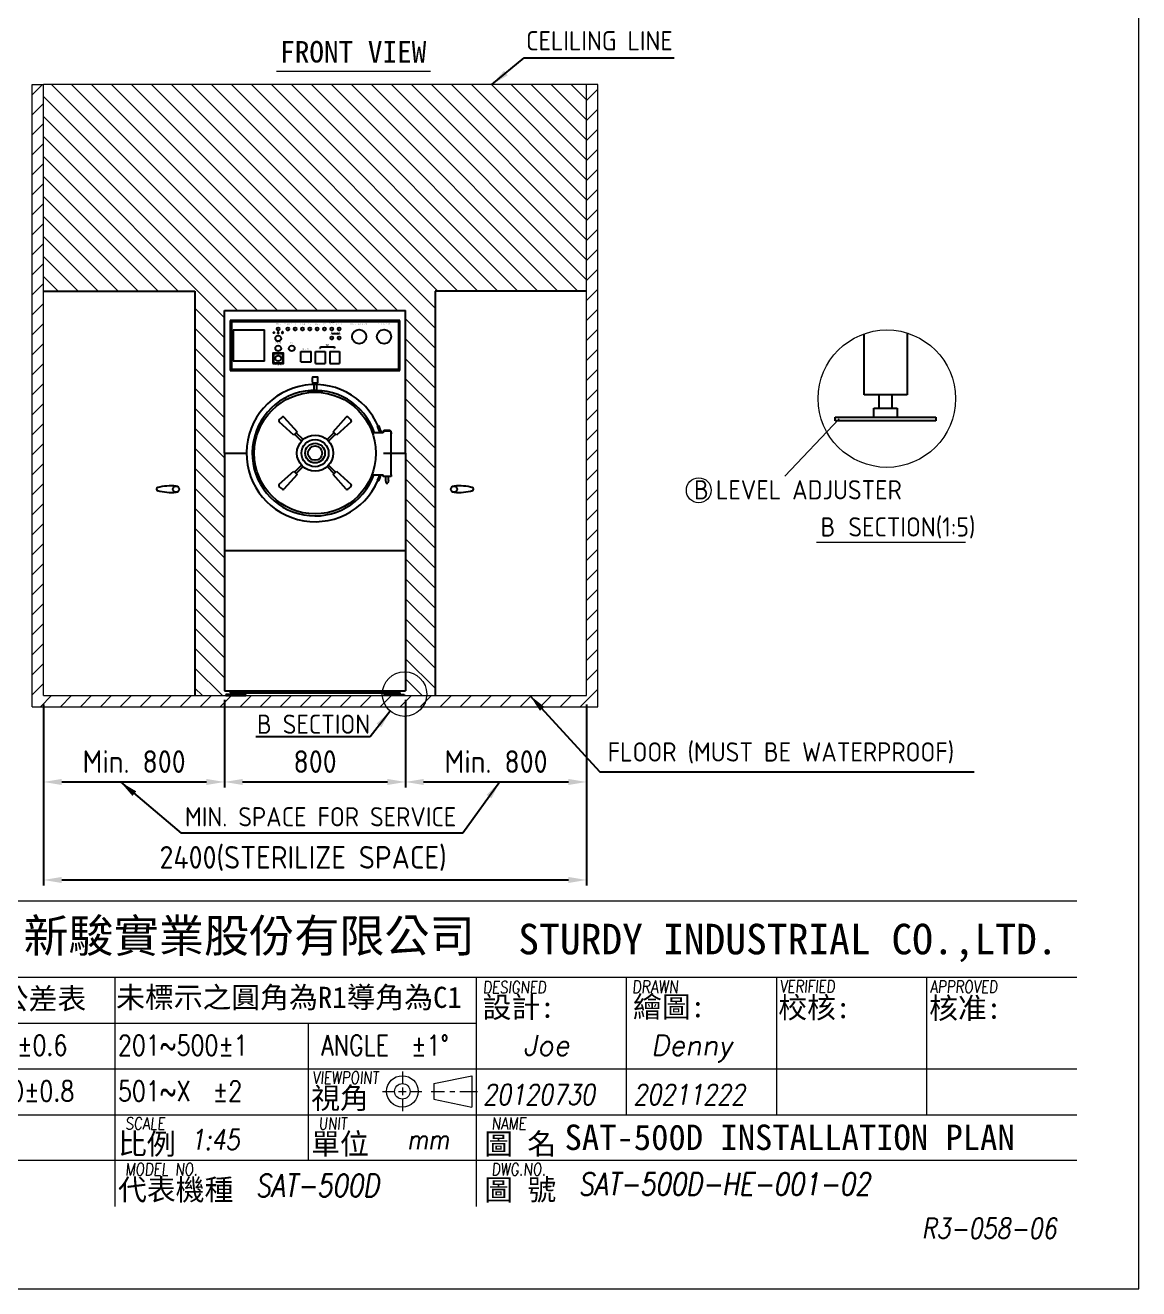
# Model space of a CAD drawing. Header units: millimetres. Extents: x -407643 to 27959, y -48 to 28520.
# Drawn here: x 23037 to 27959, y -48 to 5536 of the extents above; entities that cross this region are included whole.
import ezdxf
from ezdxf.enums import TextEntityAlignment as Align

# ---------------------------------------------------------------- set-up
doc = ezdxf.new("R2010")
doc.units = ezdxf.units.MM
doc.header["$MEASUREMENT"] = 0
doc.linetypes.add('HIDDEN', pattern=[9.525, 6.35, -3.175])
doc.layers.get('0').update_dxf_attribs({"lineweight": 25})
for name, color, linetype, lineweight in [('D', 3, 'Continuous', 13), ('F', 7, 'Continuous', 15), ('H', 2, 'HIDDEN', 15), ('S', 4, 'Continuous', 15), ('T', 4, 'Continuous', 15)]:
    doc.layers.add(name, color=color, linetype=linetype, lineweight=lineweight)
doc.styles.add('2', font='ARIAL.TTF')
doc.styles.get("Standard").update_dxf_attribs({"font": 'KAIU.TTF'})
doc.styles.add('STU25', font='isocp2.shx')
doc.styles.add('Text', font='romans.shx', dxfattribs={"width": 0.8, "oblique": 10})
doc.dimstyles.new('STU25', dxfattribs={"dimscale": 40, "dimtxt": 2.5, "dimasz": 2, "dimexe": 0.6, "dimexo": 1, "dimgap": 1, "dimtad": 1, "dimdsep": 46, "dimtxsty": 'STU25', "dimcen": 2, "dimazin": 2, "dimtfac": 1, "dimtmove": 0, "dimatfit": 3, "dimfxl": 0, "dimtolj": 1, "dimtzin": 0, "dimarcsym": 0})
doc.dimstyles.new('STU25$7', dxfattribs={"dimscale": 40, "dimtxt": 2.5, "dimasz": 2, "dimexe": 1.25, "dimexo": 0.625, "dimgap": 1, "dimtad": 0, "dimdec": 4, "dimdsep": 46, "dimtxsty": 'STU25', "dimcen": 2.5, "dimazin": 2, "dimtfac": 1, "dimtdec": 4, "dimtmove": 0, "dimatfit": 3, "dimfxl": 0, "dimtolj": 1, "dimtzin": 0, "dimarcsym": 0})

# ---------------------------------------------------------------- blocks, each defined once
blk = doc.blocks.new('*D5')
at = {"layer": 'D', "color": 0, "lineweight": -2}
for p, q in [((24718.1, 2555), (24718.1, 2167.8)), ((25518.1, 2534), (25518.1, 2167.8)), ((24798.1, 2191.8), (25438.1, 2191.8))]:
    blk.add_line(p, q, dxfattribs=at)
at = {"layer": 'D', "color": 0}
for points in [[(24798.1, 2205.1), (24798.1, 2178.4), (24718.1, 2191.8)], [(25438.1, 2178.4), (25438.1, 2205.1), (25518.1, 2191.8)]]:
    blk.add_solid(points, dxfattribs=at)
at = {"layer": 'Defpoints', "color": 0}
for p in [(24718.1, 2595), (25518.1, 2574), (25518.1, 2191.8)]:
    blk.add_point(p, dxfattribs=at)
at = {"layer": 'D', "color": 0, "insert": (25118.1, 2281.8), "char_height": 100, "attachment_point": 5, "style": 'STU25'}
blk.add_mtext('\\A1;Min. 800', dxfattribs=at)
blk = doc.blocks.new('*D4')
at = {"layer": 'D', "color": 0, "lineweight": -2}
for p, q in [((23118.1, 2534), (23118.1, 2167.8)), ((23918.1, 2555), (23918.1, 2167.8)), ((23198.1, 2191.8), (23838.1, 2191.8))]:
    blk.add_line(p, q, dxfattribs=at)
at = {"layer": 'D', "color": 0}
for points in [[(23198.1, 2205.1), (23198.1, 2178.4), (23118.1, 2191.8)], [(23838.1, 2178.4), (23838.1, 2205.1), (23918.1, 2191.8)]]:
    blk.add_solid(points, dxfattribs=at)
at = {"layer": 'Defpoints', "color": 0}
for p in [(23118.1, 2574), (23918.1, 2595), (23918.1, 2191.8)]:
    blk.add_point(p, dxfattribs=at)
at = {"layer": 'D', "color": 0, "insert": (23518.1, 2281.8), "char_height": 100, "attachment_point": 5, "style": 'STU25'}
blk.add_mtext('\\A1;Min. 800', dxfattribs=at)
blk = doc.blocks.new('*D14')
at = {"layer": 'D', "color": 0, "lineweight": -2}
for p, q in [((23918.1, 2555), (23918.1, 2167.8)), ((24718.1, 2555), (24718.1, 2167.8)), ((23998.1, 2191.8), (24638.1, 2191.8))]:
    blk.add_line(p, q, dxfattribs=at)
at = {"layer": 'D', "color": 0}
for points in [[(23998.1, 2205.1), (23998.1, 2178.4), (23918.1, 2191.8)], [(24638.1, 2178.4), (24638.1, 2205.1), (24718.1, 2191.8)]]:
    blk.add_solid(points, dxfattribs=at)
at = {"layer": 'Defpoints', "color": 0}
for p in [(23918.1, 2595), (24718.1, 2595), (24718.1, 2191.8)]:
    blk.add_point(p, dxfattribs=at)
at = {"layer": 'D', "color": 0, "insert": (24318.1, 2281.8), "char_height": 100, "attachment_point": 5, "style": 'STU25'}
blk.add_mtext('\\A1;800', dxfattribs=at)
blk = doc.blocks.new('*D18')
at = {"layer": 'D', "color": 0, "lineweight": -2}
for p, q in [((23118.1, 2534), (23118.1, 1734.7)), ((25518.1, 2534), (25518.1, 1734.7)), ((23198.1, 1758.7), (25438.1, 1758.7))]:
    blk.add_line(p, q, dxfattribs=at)
at = {"layer": 'D', "color": 0}
for points in [[(23198.1, 1772), (23198.1, 1745.3), (23118.1, 1758.7)], [(25438.1, 1745.3), (25438.1, 1772), (25518.1, 1758.7)]]:
    blk.add_solid(points, dxfattribs=at)
at = {"layer": 'Defpoints', "color": 0}
for p in [(23118.1, 2574), (25518.1, 2574), (25518.1, 1758.7)]:
    blk.add_point(p, dxfattribs=at)
at = {"layer": 'D', "color": 0, "insert": (23630.5, 1908.7), "char_height": 100, "attachment_point": 1, "style": 'STU25'}
blk.add_mtext('\\A1;2400(STERILIZE SPACE)', dxfattribs=at)
blk = doc.blocks.new('新駿LOGO')
at = {"attachment_point": 1, "style": 'STU25'}
for s, insert, char_height in [('{\\f標楷體|b0|i0|c136|p65;新駿實業股份有限公司}', (-504.12, -439.33), 3.25), ('{\\f標楷體|b0|i0|c136|p65;STURDY\\H0.9667x; \\H1.034x;INDUSTRIAL CO.,LTD.}', (-455.51, -439.78), 3)]:
    blk.add_mtext(s, dxfattribs=dict(at, insert=insert, char_height=char_height))
blk = doc.blocks.new('H421')
at = {"layer": 'F', "color": 7}
for p, q in [((155.91, 38.09), (286.91, 38.09)), ((211.36, 38.09), (286.91, 38.09)), ((155.91, 30.59), (286.91, 30.59)), ((192.41, 30.59), (192.41, 17.09)), ((242.66, 30.59), (242.66, 17.09)), ((257.41, 30.59), (257.41, 17.09)), ((272.16, 30.59), (272.16, 17.09)), ((155.91, 26.09), (227.91, 26.09)), ((211.41, 26.09), (211.41, 17.09)), ((155.91, 21.59), (286.91, 21.59)), ((214.91, 21.59), (286.91, 21.59)), ((227.91, 21.59), (286.91, 21.59)), ((155.91, 17.09), (286.91, 17.09)), ((211.41, 17.09), (211.41, 12.59)), ((227.91, 17.09), (227.91, 8.09)), ((286.91, 12.59), (155.91, 12.59))]:
    blk.add_line(p, q, dxfattribs=at)
at = {"layer": 'F'}
for p, q in [((227.91, 30.59), (227.91, 17.09)), ((192.41, 17.09), (192.41, 8.09))]:
    blk.add_line(p, q, dxfattribs=at)
at = {"layer": 'F', "color": 0}
for p, q in [((220.66, 21.32), (220.66, 20.14)), ((223.77, 20.14), (227.5, 20.92)), ((223.77, 20.14), (223.77, 18.62)), ((227.5, 20.92), (227.5, 17.84)), ((218.72, 19.38), (219.89, 19.38)), ((220.27, 19.38), (221.04, 19.38)), ((220.66, 19.77), (220.66, 19)), ((220.66, 18.62), (220.66, 17.45)), ((221.42, 19.38), (222.57, 19.38)), ((223.49, 19.38), (224.81, 19.38)), ((223.77, 18.62), (227.5, 17.84)), ((225.34, 19.38), (225.81, 19.38)), ((226.31, 19.38), (228.03, 19.38))]:
    blk.add_line(p, q, dxfattribs=at)
for radius in [1.54, 0.762]:
    blk.add_circle((220.66, 19.38), radius, dxfattribs=at)
blk.add_blockref('新駿LOGO', (687.56, 475.62))
at = {"layer": 'F', "lineweight": -3}
for s, height, p in [('未標註者一般公差表', 2.076, (164.12, 27.45)), ('未標示之圓角為R1導角為C1', 2.0757, (192.54, 27.58)), ('設計:', 2.076, (228.54, 26.61)), ('繪圖:', 2.076, (243.32, 26.66)), ('校核:', 2.076, (257.59, 26.57)), ('核准:', 2.076, (272.41, 26.52)), ('視角', 2.076, (211.71, 17.69)), ('比例', 2.076, (192.73, 13.19)), ('單位', 2.076, (211.71, 13.19)), ('圖 名', 2.076, (228.7, 13.19)), ('代表機種', 2.076, (192.73, 8.69)), ('圖 號', 2.076, (228.7, 8.69))]:
    blk.add_text(s, height=height, dxfattribs=at).set_placement(p)
at = {"layer": 'F', "color": 1, "lineweight": 15, "style": 'Text', "oblique": 5, "width": 0.8}
for s, height, p in [('DESIGNED', 1.2, (228.57, 29.01)), ('DRAWN', 1.245, (243.23, 29.03)), ('VERIFIED', 1.2, (257.72, 29.09)), ('APPROVED', 1.2, (272.5, 29.06)), ('VIEWPOINT', 1.2, (211.83, 20.13)), ('SCALE', 1.2, (193.44, 15.63)), ('UNIT', 1.2, (212.42, 15.63)), ('NAME', 1.2, (229.41, 15.63)), ('MODEL NO.', 1.2, (193.44, 11.13)), ('DWG.NO.', 1.2, (229.41, 11.13))]:
    blk.add_text(s, height=height, dxfattribs=at).set_placement(p)
at = {"layer": 'F', "lineweight": 20, "style": 'Text', "width": 0.8}
for s, p in [('51~100±0.6', (174.32, 22.91)), ('201~500±1', (192.72, 22.91)), ('ANGLE  ±1%%D', (212.68, 22.91)), ('101~200±0.8', (173.63, 18.41)), ('501~X  ±2', (192.72, 18.41))]:
    blk.add_text(s, height=2, dxfattribs=at).set_placement(p)

msp = doc.modelspace()

# ---------------------------------------------------------------- hatches: boundary and pattern name
h = msp.add_hatch(color=256)
h.paths.add_polyline_path([(23948.098, 4225.488), (23948.098, 4015.488), (24688.098, 4015.488), (24688.098, 4225.488)], flags=16)
h.paths.add_polyline_path([(23943.098, 4230.488), (23943.098, 4010.488), (24693.098, 4010.488), (24693.098, 4230.488)])
h = msp.add_hatch(color=256)
h.paths.add_polyline_path([(24132.098, 4040.988), (24132.098, 4086.988), (24178.098, 4086.988), (24178.098, 4040.988)])
h.paths.add_polyline_path([(24135.098, 4043.988), (24135.098, 4083.988), (24175.098, 4083.988), (24175.098, 4043.988)], flags=16)
at = {"linetype": 'Continuous'}
for points in [[(23949.809, 2576.988), (23952.706, 2579.884), (23952.706, 2576.988)], [(23973.49, 2576.988), (23976.387, 2576.988), (23973.49, 2579.884)], [(24662.706, 2576.988), (24659.809, 2576.988), (24662.706, 2579.884)], [(24686.387, 2576.988), (24683.49, 2579.884), (24683.49, 2576.988)]]:
    msp.add_hatch(color=256, dxfattribs=at).paths.add_polyline_path(points)
at = {"layer": 'D'}
h = msp.add_hatch(dxfattribs=at)
h.set_pattern_fill('ANSI31', color=256, scale=500, angle=90, style=0)
h.set_pattern_definition([(135, (14774.27, -47.72), (-44.19417, -44.19417), [])])
h.paths.add_polyline_path([(24718.098, 4274.988), (24718.098, 3644.988), (24718.098, 3214.988), (24718.098, 2594.988), (24693.098, 2594.988), (24693.098, 2584.988), (24683.49, 2584.988), (24683.49, 2576.988), (24717.598, 2576.988), (24717.598, 2573.988), (24848.883, 2573.988), (24848.883, 4360.923), (25518.098, 4360.923), (25518.098, 5273.988), (23118.098, 5273.988), (23118.098, 4360.923), (23787.314, 4360.923), (23787.314, 2573.988), (23918.598, 2573.988), (23918.598, 2576.988), (23952.706, 2576.988), (23952.706, 2584.988), (23943.098, 2584.988), (23943.098, 2594.988), (23918.098, 2594.988), (23918.098, 3214.988), (23918.098, 3644.988), (23918.098, 4274.988)])
at = {"layer": 'H', "ltscale": 5}
h = msp.add_hatch(dxfattribs=at)
h.set_pattern_fill('ANSI31', color=256, scale=500, style=0)
h.set_pattern_definition([(45, (241317.67, 23189.92), (-44.194174, 44.194174), [])])
h.paths.add_polyline_path([(25568.098, 2523.988), (25568.098, 5273.988), (25518.098, 5273.988), (25518.098, 2573.988), (23118.098, 2573.988), (23118.098, 5273.988), (23068.098, 5273.988), (23068.098, 2523.988)])
h.paths.add_polyline_path([(25568.098, 5273.988), (25518.098, 5273.988)], flags=16)
h.paths.add_polyline_path([(23068.098, 5273.988), (23118.098, 5273.988)], flags=16)

# ---------------------------------------------------------------- linework, layer by layer
for p, q in [((23118.098, 4360.923), (23787.314, 4360.923)), ((23787.314, 4360.923), (23787.314, 2573.988)), ((24848.883, 4360.923), (24848.883, 2573.988)), ((25518.098, 4360.923), (24848.883, 4360.923)), ((23918.098, 3644.988), (23918.098, 4274.988)), ((23918.098, 4274.988), (24718.098, 4274.988)), ((24718.098, 3644.988), (24718.098, 4274.988)), ((23943.098, 4230.488), (23943.098, 4010.488)), ((24693.098, 4230.488), (23943.098, 4230.488)), ((23948.098, 4225.488), (23948.098, 4015.488)), ((24688.098, 4225.488), (23948.098, 4225.488)), ((23956.598, 4189.488), (23956.598, 4051.488)), ((23956.598, 4189.488), (24094.598, 4189.488)), ((24094.598, 4051.488), (24094.598, 4189.488)), ((24688.098, 4015.488), (24688.098, 4225.488)), ((24693.098, 4010.488), (24693.098, 4230.488)), ((24133.51, 4178.17), (24133.51, 4175.17)), ((24135.11, 4177.488), (24133.51, 4178.17)), ((24133.51, 4178.17), (24134.176, 4178.17)), ((24135.11, 4175.988), (24133.51, 4176.67)), ((24135.11, 4174.488), (24133.51, 4175.17)), ((24134.31, 4177.829), (24134.31, 4174.829)), ((24135.11, 4177.488), (24135.11, 4174.488)), ((24136.114, 4177.488), (24135.11, 4177.488)), ((24139.11, 4175.988), (24135.11, 4175.988)), ((24139.11, 4174.488), (24135.11, 4174.488)), ((24136.158, 4177.565), (24135.451, 4176.333)), ((24135.451, 4176.333), (24135.719, 4176.123)), ((24135.719, 4176.123), (24136.306, 4177.525)), ((24136.329, 4177.488), (24136.291, 4177.488)), ((24136.31, 4177.525), (24137.11, 4175.988)), ((24137.506, 4176.154), (24136.467, 4177.568)), ((24139.11, 4177.488), (24136.526, 4177.488)), ((24137.11, 4176.693), (24137.11, 4177.488)), ((24137.11, 4175.988), (24137.506, 4176.154)), ((24137.11, 4174.488), (24137.11, 4175.988)), ((24139.11, 4177.488), (24138.127, 4177.907)), ((24139.11, 4174.488), (24139.11, 4177.488)), ((24171.61, 4177.476), (24171.61, 4176.976)), ((24171.615, 4177.636), (24172.645, 4178.666)), ((24173.868, 4174.488), (24171.622, 4176.734)), ((24175.092, 4174.677), (24171.685, 4178.084)), ((24171.708, 4176.282), (24174.092, 4178.666)), ((24171.912, 4178.666), (24176.309, 4178.666)), ((24172.255, 4175.3), (24175.621, 4178.666)), ((24175.965, 4175.3), (24172.599, 4178.666)), ((24172.86, 4179.913), (24172.86, 4180.84)), ((24173.128, 4174.677), (24176.535, 4178.084)), ((24176.512, 4176.282), (24174.128, 4178.666)), ((24174.352, 4174.488), (24176.598, 4176.734)), ((24175.36, 4179.913), (24175.36, 4180.84)), ((24176.605, 4177.636), (24175.575, 4178.666)), ((24176.608, 4177.076), (24176.61, 4177.476)), ((24392.598, 4173.825), (24392.598, 4171.825)), ((24392.598, 4173.825), (24425.098, 4173.825)), ((24408.848, 4175.825), (24408.848, 4173.825)), ((24425.098, 4173.825), (24425.098, 4171.825)), ((24255.598, 4093.988), (24300.598, 4093.988)), ((24255.598, 4048.988), (24255.598, 4093.988)), ((24300.598, 4048.988), (24300.598, 4093.988)), ((24319.748, 4041.488), (24319.748, 4093.988)), ((24319.748, 4093.988), (24362.448, 4093.988)), ((24341.598, 4109.168), (24341.598, 4114.168)), ((24341.598, 4114.168), (24404.098, 4114.168)), ((24362.448, 4093.988), (24362.448, 4041.488)), ((24372.848, 4114.168), (24372.848, 4119.168)), ((24382.748, 4093.988), (24382.748, 4041.488)), ((24382.748, 4093.988), (24425.448, 4093.988)), ((24404.098, 4114.168), (24404.098, 4109.168)), ((24425.448, 4093.988), (24425.448, 4041.488)), ((24094.598, 4051.488), (23956.598, 4051.488)), ((24255.598, 4048.988), (24300.598, 4048.988)), ((24319.748, 4041.488), (24362.448, 4041.488)), ((24382.748, 4041.488), (24425.448, 4041.488)), ((23943.098, 4010.488), (24693.098, 4010.488)), ((23948.098, 4015.488), (24688.098, 4015.488)), ((24305.598, 3979.188), (24305.598, 3958.188)), ((24328.598, 3981.188), (24307.598, 3981.188)), ((24330.598, 3958.188), (24330.598, 3979.188)), ((24287.098, 3915.688), (24287.098, 3913.688)), ((24349.098, 3915.688), (24287.098, 3915.688)), ((24287.098, 3913.688), (24349.098, 3913.688)), ((24307.598, 3956.188), (24312.098, 3956.188)), ((24312.098, 3956.188), (24324.098, 3956.188)), ((24312.098, 3956.188), (24312.098, 3915.688)), ((24324.098, 3956.188), (24328.598, 3956.188)), ((24324.098, 3956.188), (24324.098, 3915.688)), ((24349.098, 3913.688), (24349.098, 3915.688)), ((24594.092, 3764.4), (24599.508, 3766.982)), ((24622.556, 3746.488), (24623.056, 3746.988)), ((24622.556, 3742.488), (24622.556, 3746.488)), ((24623.056, 3741.988), (24622.556, 3742.488)), ((24623.056, 3746.988), (24650.056, 3746.988)), ((24650.056, 3741.988), (24623.056, 3741.988)), ((24650.056, 3746.988), (24650.556, 3746.488)), ((24650.556, 3742.488), (24650.056, 3741.988)), ((24650.556, 3746.488), (24650.556, 3742.488)), ((24654.056, 3735.988), (24654.056, 3729.988)), ((23918.098, 3644.988), (23918.098, 3214.988)), ((23918.098, 3644.988), (24015.098, 3644.988)), ((23918.098, 3644.988), (24015.098, 3644.988)), ((24621.098, 3644.988), (24718.098, 3644.988)), ((24621.098, 3644.988), (24718.098, 3644.988)), ((24718.098, 3644.988), (24718.098, 3214.988)), ((24594.092, 3525.576), (24599.508, 3522.994)), ((24630.206, 3541.988), (24630.206, 3523.988)), ((24630.206, 3523.988), (24633.056, 3511.988)), ((24642.906, 3523.988), (24640.056, 3511.988)), ((24642.906, 3523.988), (24642.906, 3541.988)), ((24654.056, 3553.988), (24654.056, 3559.988)), ((24633.056, 3511.988), (24640.056, 3511.988)), ((23918.098, 3214.988), (23918.098, 2594.988)), ((23918.098, 3214.988), (24718.098, 3214.988)), ((23918.098, 3214.988), (24718.098, 3214.988)), ((24718.098, 3214.988), (24718.098, 2594.988)), ((23918.098, 2594.988), (24718.098, 2594.988)), ((24012.598, 2577.988), (23923.598, 2577.988)), ((23923.598, 2577.988), (23923.598, 2573.988)), ((23923.598, 2573.988), (24012.598, 2573.988)), ((23943.098, 2594.988), (23943.098, 2584.988)), ((23943.098, 2584.988), (24693.098, 2584.988)), ((23957.706, 2584.988), (23957.706, 2577.988)), ((23978.49, 2584.988), (23957.706, 2584.988)), ((23962.902, 2584.988), (23962.902, 2577.988)), ((23973.294, 2584.988), (23973.294, 2577.988)), ((23978.49, 2577.988), (23978.49, 2584.988)), ((24012.598, 2573.988), (24012.598, 2577.988)), ((24623.598, 2577.988), (24712.598, 2577.988)), ((24623.598, 2573.988), (24623.598, 2577.988)), ((24712.598, 2573.988), (24623.598, 2573.988)), ((24657.706, 2577.988), (24657.706, 2584.988)), ((24657.706, 2584.988), (24678.49, 2584.988)), ((24662.902, 2584.988), (24662.902, 2577.988)), ((24673.294, 2584.988), (24673.294, 2577.988)), ((24678.49, 2584.988), (24678.49, 2577.988)), ((24693.098, 2584.988), (24693.098, 2594.988)), ((24712.598, 2577.988), (24712.598, 2573.988))]:
    msp.add_line(p, q)
at = {"linetype": 'Continuous'}
for p, q in [((26745.003, 3903.267), (26745.003, 4172.092)), ((26935.003, 4176.067), (26935.003, 3903.267)), ((26935.003, 3903.267), (26745.003, 3903.267)), ((26810.003, 3903.267), (26810.003, 3843.267)), ((26870.003, 3843.267), (26870.003, 3903.267)), ((24180.144, 3804.155), (24238.481, 3739.455)), ((24397.716, 3739.455), (24456.052, 3804.155)), ((26617.503, 3788.267), (26617.503, 3803.267)), ((26617.503, 3803.267), (27062.503, 3803.267)), ((26788.042, 3803.267), (26788.042, 3843.267)), ((26788.042, 3843.267), (26891.965, 3843.267)), ((26891.965, 3843.267), (26891.965, 3803.267)), ((27062.503, 3803.267), (27062.503, 3788.267)), ((24223.631, 3724.605), (24158.931, 3782.942)), ((24477.265, 3782.942), (24412.565, 3724.605)), ((24654.056, 3741.988), (24619.056, 3741.988)), ((24619.056, 3741.988), (24619.056, 3734.488)), ((24654.056, 3734.488), (24654.056, 3741.988)), ((27062.503, 3788.267), (26617.503, 3788.267)), ((24238.481, 3739.455), (24223.631, 3724.605)), ((24227.697, 3728.671), (24258.271, 3698.098)), ((24264.988, 3704.815), (24234.415, 3735.389)), ((24401.782, 3735.389), (24371.208, 3704.815)), ((24377.926, 3698.098), (24408.499, 3728.671)), ((24412.565, 3724.605), (24397.716, 3739.455)), ((24619.056, 3734.488), (24571.454, 3734.488)), ((24654.056, 3549.488), (24654.056, 3734.488)), ((24258.271, 3591.878), (24227.697, 3561.304)), ((24234.415, 3554.587), (24264.988, 3585.16)), ((24371.208, 3585.16), (24401.782, 3554.587)), ((24408.499, 3561.304), (24377.926, 3591.878)), ((24159.315, 3507.38), (24223.631, 3565.37)), ((24238.481, 3550.521), (24180.144, 3485.821)), ((24223.631, 3565.37), (24238.481, 3550.521)), ((24397.716, 3550.521), (24412.565, 3565.37)), ((24455.706, 3486.205), (24397.716, 3550.521)), ((24412.565, 3565.37), (24477.265, 3507.034)), ((24569.254, 3549.488), (24619.056, 3549.488)), ((24619.056, 3541.988), (24619.056, 3549.488)), ((24654.056, 3541.988), (24619.056, 3541.988)), ((24654.056, 3549.488), (24654.056, 3541.988))]:
    msp.add_line(p, q, dxfattribs=at)
msp.add_lwpolyline([(24155.404, 4178.722, -0.25947728), (24155.53, 4179.191, 0.36155861), (24155.644, 4180.663), (24155.134, 4179.477), (24154.625, 4180.663, 0.36155861), (24154.739, 4179.191, -0.25947728), (24154.865, 4178.722), (24154.409, 4176.898, -0.41421356), (24153.824, 4176.502, 2.41421356), (24154.616, 4175.331), (24155.134, 4178.02), (24155.653, 4175.331, 2.41421356), (24156.445, 4176.502, -0.41421356), (24155.86, 4176.898)], format="xyb", close=True)
for points in [[(24132.098, 4040.988), (24178.098, 4040.988), (24178.098, 4086.988), (24132.098, 4086.988)], [(24135.098, 4043.988), (24175.098, 4043.988), (24175.098, 4083.988), (24135.098, 4083.988)]]:
    msp.add_lwpolyline(points, close=True)
for centre, radius in [((24155.098, 4193.988), 6.5), ((24197.598, 4193.988), 6.5), ((24230.098, 4193.988), 6.5), ((24262.598, 4193.988), 6.5), ((24295.098, 4193.988), 6.5), ((24327.598, 4193.988), 6.5), ((24360.098, 4193.988), 6.5), ((24392.598, 4193.988), 6.5), ((24425.098, 4193.988), 6.5), ((24513.098, 4159.988), 31.5), ((24623.098, 4159.988), 31.5), ((24136.31, 4177.829), 0.304), ((24155.098, 4151.988), 12.5), ((24153.634, 4175.52), 0.5), ((24156.634, 4175.52), 0.5), ((24392.598, 4153.988), 6.5), ((24425.098, 4153.988), 6.5), ((24155.098, 4107.988), 12.5), ((24155.098, 4063.988), 12.5), ((24215.098, 4107.988), 12.5), ((24318.098, 3644.988), 268.7), ((24318.098, 3644.988), 80), ((24318.098, 3644.988), 60), ((24318.098, 3644.988), 43.5), ((24318.098, 3644.988), 31.5), ((23703.691, 3485.821), 13.838), ((24932.506, 3485.821), 13.838)]:
    msp.add_circle(centre, radius)
for centre, radius, start, end in [((24174.11, 4177.476), 2.5, 125.685335, 180), ((24174.11, 4176.976), 2.5, 180, 2.294199), ((24172.36, 4179.913), 0.5, 305.685335, 0), ((24172.76, 4180.84), 0.1, 0, 59.933984), ((24175.46, 4180.84), 0.1, 120.066016, 180), ((24175.86, 4179.913), 0.5, 180, 234.314665), ((24174.11, 4177.476), 2.5, 359.425587, 54.314665), ((24307.598, 3979.188), 2, 90, 180), ((24328.598, 3979.188), 2, 0, 90), ((24318.098, 3644.988), 303, 17.180298, 341.628228), ((24307.598, 3958.188), 2, 180, 270), ((24328.598, 3958.188), 2, 270, 0), ((24343.598, 3644.988), 277.5, 18.815545, 25.487446), ((24343.598, 3644.988), 283.5, 18.402875, 25.487446), ((24343.598, 3644.988), 277.5, 334.512554, 339.87044), ((24343.598, 3644.988), 283.5, 334.512554, 340.314276), ((23624.674, 3485.821), 7.438, 92.871294, 267.128706), ((23684.061, 3247.938), 252.485, 85.540935, 104.343446), ((23684.061, 3723.704), 252.485, 255.656554, 274.459065), ((24952.136, 3247.938), 252.485, 75.656554, 94.459065), ((24952.136, 3723.704), 252.485, 265.540935, 284.343446), ((25011.522, 3485.821), 7.438, 272.871294, 87.128706)]:
    msp.add_arc(centre, radius, start, end)
at = {"linetype": 'ByBlock'}
msp.add_arc((24318.098, 3644.988), 277.5, 18.815545, 339.87044, dxfattribs=at)
at = {"linetype": 'Continuous'}
for centre, radius, start, end in [((24204.732, 3758.354), 55.773, 123.647115, 146.352885), ((24176.604, 3800.615), 5.007, 39.078128, 123.647115), ((24459.592, 3800.615), 5.007, 56.352885, 135), ((24431.464, 3758.354), 55.773, 33.647115, 56.352885), ((24162.471, 3786.482), 5.007, 146.352885, 225), ((24473.725, 3786.482), 5.007, 309.078128, 33.647115), ((24162.471, 3503.494), 5.007, 129.078078, 213.647115), ((24204.732, 3531.622), 55.773, 213.647115, 236.352885), ((24176.604, 3489.361), 5.007, 236.352885, 315), ((24459.592, 3489.361), 5.007, 219.078078, 303.647115), ((24431.464, 3531.622), 55.773, 303.647115, 326.352885), ((24473.725, 3503.494), 5.007, 326.352885, 45)]:
    msp.add_arc(centre, radius, start, end, dxfattribs=at)
msp.add_ellipse((24174.11, 4181.176), major_axis=(-1.5, 0), ratio=0.33333333)
for points in [[(24136.13, 4178.074), (24135.627, 4178.275), (24134.031, 4178.47), (24134.539, 4177.819), (24136.154, 4177.568)], [(24136.491, 4178.074), (24136.993, 4178.275), (24138.39, 4178.699), (24138.246, 4178.073), (24136.467, 4177.568)]]:
    msp.add_spline(points, degree=3)
for points, knots in [([(24136.027, 4177.719), (24135.436, 4177.917), (24134.545, 4178.138), (24134.623, 4177.788), (24135.011, 4177.585)], [0.70140981, 0.70140981, 0.70140981, 0.70140981, 2.14926829, 2.29859055, 2.29859055, 2.29859055, 2.29859055]), ([(24136.595, 4177.723), (24137.067, 4177.965), (24137.783, 4178.343), (24137.709, 4177.767), (24137.328, 4177.556)], [0.80313123, 0.80313123, 0.80313123, 0.80313123, 2.00034188, 2.40933889, 2.40933889, 2.40933889, 2.40933889])]:
    msp.add_open_spline(points, degree=3, knots=knots)
at = {"layer": 'D', "color": 11}
msp.add_line((24147.683, 5333.129), (24827.945, 5333.129), dxfattribs=at)
at = {"layer": 'D', "linetype": 'Continuous'}
msp.add_line((26635.438, 3796.967), (26395.12, 3542.954), dxfattribs=at)
at = {"layer": 'D'}
for p, q in [((26534.342, 3250.833), (27194.122, 3250.833)), ((24012.598, 2573.988), (24623.598, 2573.988))]:
    msp.add_line(p, q, dxfattribs=at)
for centre, radius in [((26846.038, 3885.654), 303.734), ((26014.397, 3480.953), 55), ((24713.592, 2580.104), 98.378)]:
    msp.add_circle(centre, radius, dxfattribs=at)
at = {"layer": 'F', "color": 6}
msp.add_lwpolyline([(14774.269, 9222.282), (14774.269, -47.718), (27959.269, -47.718), (27959.269, 9222.282)], close=True, dxfattribs=at)
msp.add_lwpolyline([(14774.269, 9222.282), (14774.269, -47.718), (27959.269, -47.718), (27959.269, 9222.282)], close=True, dxfattribs=at)
at = {"layer": 'S', "linetype": 'Continuous'}
for p, q in [((23068.098, 2523.988), (23068.098, 5273.988)), ((23068.098, 5273.988), (23118.098, 5273.988)), ((23118.098, 2573.988), (23118.098, 5273.988)), ((25568.098, 5273.988), (23118.098, 5273.988)), ((25518.098, 2573.988), (25518.098, 5273.988)), ((25568.098, 5273.988), (25518.098, 5273.988)), ((25568.098, 2523.988), (25568.098, 5273.988)), ((23118.098, 2573.988), (25518.098, 2573.988)), ((23068.098, 2523.988), (25568.098, 2523.988))]:
    msp.add_line(p, q, dxfattribs=at)
at = {"layer": 'S'}
for p, q in [((23068.098, 5273.988), (23118.098, 5273.988)), ((23068.098, 5273.988), (23118.098, 5273.988)), ((25568.098, 5273.988), (25518.098, 5273.988)), ((25568.098, 5273.988), (25518.098, 5273.988)), ((25518.098, 4573.988), (25518.098, 4583.988))]:
    msp.add_line(p, q, dxfattribs=at)

# ---------------------------------------------------------------- block references
at = {"xscale": 45, "yscale": 45, "zscale": 45}
msp.add_blockref('H421', (14774.269, -47.718), dxfattribs=at)

# ---------------------------------------------------------------- texts
at = {"style": '2'}
for s, width, p in [('POWER', 1.05, (24155.098, 4212.962)), ('ADD WATER', 1.05, (24197.598, 4212.955)), ('HEAT', 1.05, (24230.098, 4212.968)), ('VACUUM', 1.05, (24262.598, 4213.088)), ('STERI.', 1.05, (24295.098, 4212.955)), ('EXHAUST', 1.05, (24327.598, 4212.987)), ('DRY', 1.05, (24360.098, 4212.963)), ('VACUUM', 1.2, (24392.604, 4219.526)), ('RELEASE', 1.1, (24392.598, 4212.939)), ('COMPLETE', 1.05, (24425.098, 4212.953)), ('CHAMBER  PRESSURE  GAUGE', 1.05, (24513.098, 4212.953)), ('JACKET  PRESSURE  GAUGE', 1.05, (24623.098, 4213.019)), ('STAND  BY', 1.05, (24155.098, 4129.727)), ('START', 1.05, (24215.098, 4129.839)), ('CLOSE', 1.05, (24392.844, 4165.706)), ('OPPOSITE DOOR', 1.05, (24409.134, 4176.026)), ('OPEN', 1.05, (24425.344, 4165.722)), ('TEMP. CONTROL', 1.05, (24278.098, 4102.511)), ('STERI.', 1.05, (24341.196, 4102.812)), ('TIMER', 1.05, (24372.848, 4120.493)), ('DRY', 1.05, (24404.098, 4102.812))]:
    msp.add_text(s, height=3.5, dxfattribs=dict(at, width=width)).set_placement(p, align=Align.BOTTOM_CENTER)
at = {"style": '2', "width": 1.05}
msp.add_text('EMERGENCY', height=3.5, dxfattribs=at).set_placement((24155.069, 4035.977), align=Align.TOP_CENTER)
at = {"layer": 'D', "color": 4}
msp.add_text('SAT-500D INSTALLATION PLAN', height=112.5, dxfattribs=at).set_placement((25421.185, 565.317))
at = {"layer": 'D', "color": 11, "attachment_point": 1}
for s, insert, char_height in [('{\\Fisocp.shx;\\C3;CELILING LINE}', (25251.318, 5509.826), 85), ('FRONT VIEW', (24163.681, 5466.227), 95), ('{\\Fisocp2.shx;\\C3;B\\f???|b0|i0|c0|p65; \\Fisocp2.shx;LEVEL ADJUSTER}', (25993.587, 3525.385), 85), ('{\\Fisocp2.shx;B} {\\Fisocp2.shx;SECTION(1:5)}', (26552.76, 3361.417), 85), ('{\\Fisocp2.shx;\\C3;FLOOR (MUST BE WATERPROOF)}', (25611.84, 2366.971), 85), ('{\\Fisocp2.shx;\\C3;MIN. SPACE FOR SERVICE}', (23742.987, 2080.53), 85)]:
    msp.add_mtext(s, dxfattribs=dict(at, insert=insert, char_height=char_height))
at = {"layer": 'D', "color": 11, "insert": (24061.647, 2489.548), "char_height": 85, "attachment_point": 1, "style": 'STU25'}
msp.add_mtext('{\\C3;B SECTION}', dxfattribs=at)
at = {"layer": 'T', "lineweight": 20, "style": 'Text', "oblique": 10}
for s, p in [('Joe', (25238.761, 983.445)), ('Denny', (25803.816, 983.445))]:
    msp.add_text(s, height=90, dxfattribs=at).set_placement(p)
at = {"layer": 'T', "lineweight": 20, "style": 'Text', "oblique": 10, "width": 0.8}
for s, height, p in [('20120730', 90, (25061.442, 765.532)), ('20211222', 90, (25725.192, 765.532)), ('1:45', 90, (23767.789, 566.655)), ('mm', 90, (24724.406, 566.91)), ('SAT-500D', 99, (24054.749, 359.053)), ('SAT-500D-HE-001-02', 99, (25482.528, 365.346))]:
    msp.add_text(s, height=height, dxfattribs=at).set_placement(p)
at = {"layer": 'T', "linetype": 'Continuous', "lineweight": 20, "insert": (27000.1, 264.306), "char_height": 90, "attachment_point": 1, "style": 'Text'}
msp.add_mtext('{R3-058-06}', dxfattribs=at)

# ---------------------------------------------------------------- dimensions: what is measured, and where the dimension line sits
at = {"layer": 'D'}
dim = msp.add_linear_dim(base=(23918.098, 2191.776), p1=(23118.098, 2573.988), p2=(23918.098, 2594.988), text='Min. <>', dimstyle='STU25', dxfattribs=at)
dim.commit()
dim.dimension.update_dxf_attribs({"geometry": '*D4', "text_midpoint": (23518.098, 2281.776)})
for base, p1, text, picture, middle in [((25518.098, 1758.667), (23118.098, 2573.988), '<>(STERILIZE SPACE)', '*D18', (24310.524, 1758.667)), ((25518.098, 2191.776), (24718.098, 2594.988), 'Min. <>', '*D5', (25118.098, 2191.776))]:
    dim = msp.add_linear_dim(base=base, p1=p1, p2=(25518.098, 2573.988), text=text, dimstyle='STU25', dxfattribs=at)
    dim.commit()
    dim.dimension.update_dxf_attribs({"geometry": picture, "text_midpoint": middle, "dimtype": 160})
dim = msp.add_linear_dim(base=(24718.098, 2191.776), p1=(23918.098, 2594.988), p2=(24718.098, 2594.988), dimstyle='STU25', dxfattribs=at)
dim.commit()
dim.dimension.update_dxf_attribs({"geometry": '*D14', "text_midpoint": (24318.098, 2281.776)})

# ---------------------------------------------------------------- leaders
for points in [[(25099.72, 5273.988), (25243.011, 5391.335), (25906.144, 5391.335)], [(25267.911, 2573.988), (25577.007, 2237.079), (27231.1, 2237.079)], [(24649.982, 2505.057), (24561.622, 2390.958), (24056.469, 2390.958)], [(23458.186, 2191.776), (23725.948, 1966.123)], [(25134.233, 2191.776), (24972.052, 1966.123), (23725.948, 1966.123)]]:
    msp.add_leader(points, dimstyle='STU25$7', override={"dimgap": 1, "dimtad": 0}, dxfattribs=at)

doc.saveas('drawing.dxf')
